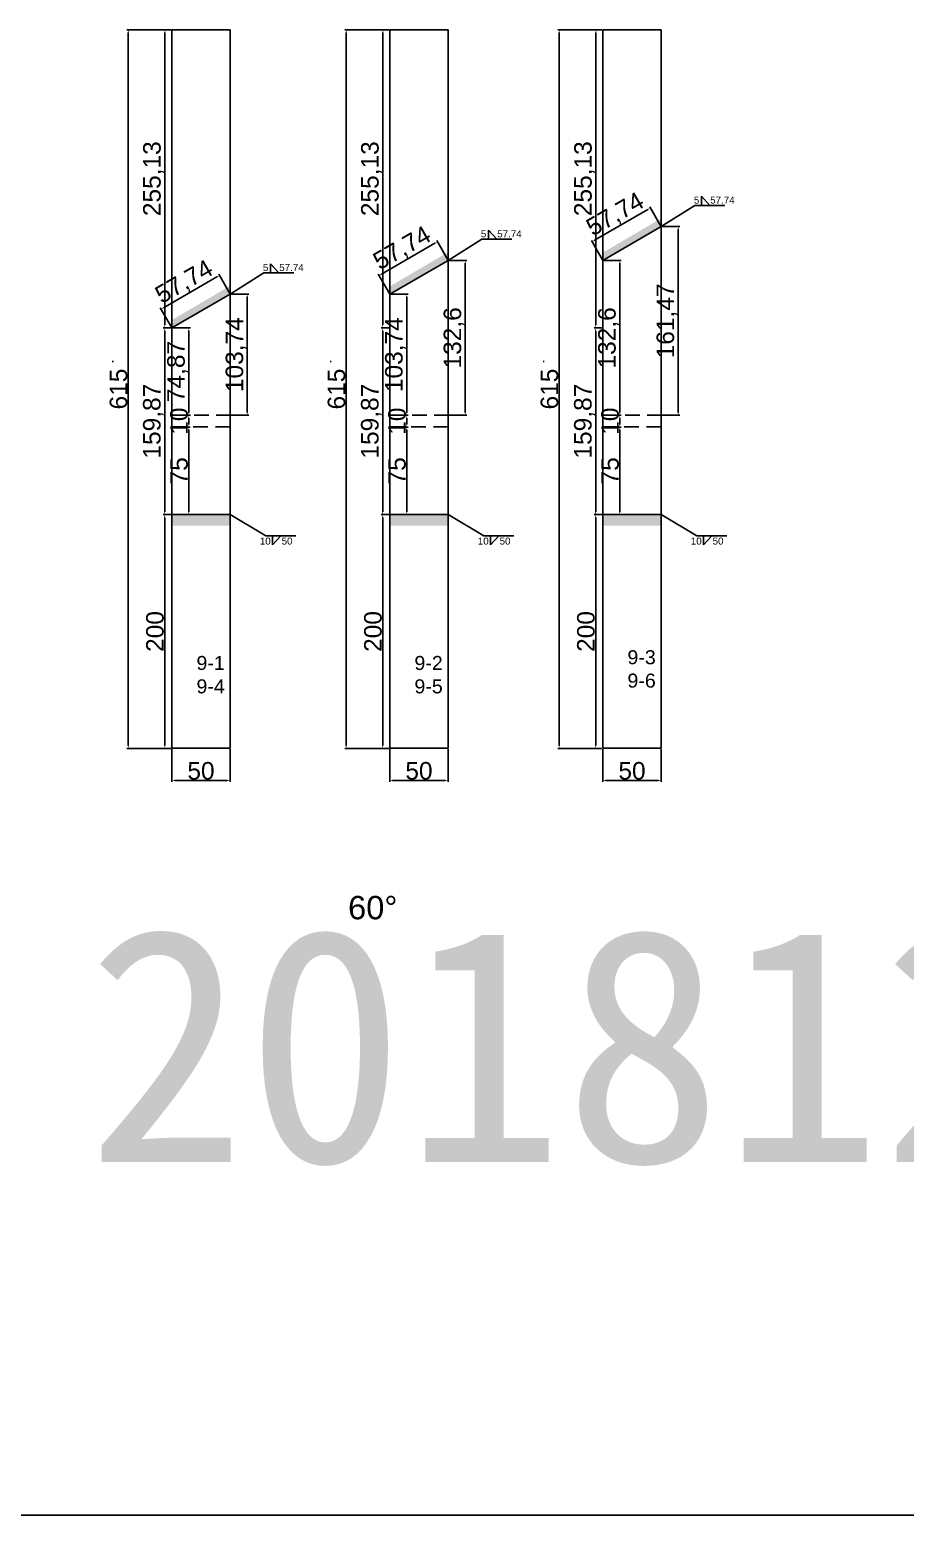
# Model space of a CAD drawing. Header units: millimetres. Extents: x 9380 to 24185, y -971 to 4358.
# Drawn here: x 16721 to 17471, y -971 to 300 of the extents above; entities that cross this region are included whole.
import ezdxf

# ---------------------------------------------------------------- set-up
doc = ezdxf.new("R2010")
doc.units = ezdxf.units.MM
doc.linetypes.add('DASHED', pattern=[19.05, 12.7, -6.35])
for name, color, linetype in [('尺寸标注', 6, 'Continuous'), ('标号', 4, 'Continuous'), ('焊缝', 250, 'Continuous')]:
    doc.layers.add(name, color=color, linetype=linetype)
doc.styles.get("Standard").update_dxf_attribs({"font": 'arial.ttf'})
doc.dimstyles.new('ISO-25-JHF', dxfattribs={"dimtxt": 15, "dimasz": 2.5, "dimexe": 1.25, "dimexo": 0.625, "dimtad": 1, "dimtxsty": 'Standard', "dimcen": 2.5, "dimadec": 0, "dimazin": 0, "dimtfac": 1, "dimtmove": 0, "dimatfit": 3, "dimfxl": 1, "dimarcsym": 0})

# ---------------------------------------------------------------- blocks, each defined once
blk = doc.blocks.new('*D843')
at = {"layer": 'Defpoints', "color": 0, "transparency": 16777216}
for p in [(16842.9, -315.1), (16892.9, -315.1), (16892.9, -342.7)]:
    blk.add_point(p, dxfattribs=at)
at = {"layer": '尺寸标注', "color": 0, "lineweight": -2, "transparency": 16777216}
for p, q in [((16842.9, -315.7), (16842.9, -343.9)), ((16892.9, -315.7), (16892.9, -343.9)), ((16845.4, -342.7), (16890.4, -342.7))]:
    blk.add_line(p, q, dxfattribs=at)
at = {"layer": '尺寸标注', "color": 0, "transparency": 16777216}
for points in [[(16845.4, -342.2), (16845.4, -343.1), (16842.9, -342.7)], [(16890.4, -342.2), (16890.4, -343.1), (16892.9, -342.7)]]:
    blk.add_solid(points, dxfattribs=at)
at = {"layer": '尺寸标注', "color": 0, "transparency": 16777216, "insert": (16867.9, -334.4), "char_height": 15, "attachment_point": 5}
blk.add_mtext('50', dxfattribs=at)
blk = doc.blocks.new('*D844')
at = {"layer": 'Defpoints', "color": 0, "transparency": 16777216}
for p in [(16842.2, -30.1), (16857.5, -30.1), (16842.2, -40.1)]:
    blk.add_point(p, dxfattribs=at)
at = {"layer": '尺寸标注', "color": 0, "lineweight": -2, "transparency": 16777216}
for p, q in [((16842.8, -30.1), (16858.7, -30.1)), ((16857.5, -37.6), (16857.5, -32.6)), ((16842.8, -40.1), (16858.7, -40.1))]:
    blk.add_line(p, q, dxfattribs=at)
at = {"layer": '尺寸标注', "color": 0, "transparency": 16777216}
for points in [[(16857.1, -32.6), (16857.9, -32.6), (16857.5, -30.1)], [(16857.1, -37.6), (16857.9, -37.6), (16857.5, -40.1)]]:
    blk.add_solid(points, dxfattribs=at)
at = {"layer": '尺寸标注', "color": 0, "transparency": 16777216, "insert": (16849.2, -35.1), "char_height": 15, "attachment_point": 5, "rotation": 90}
blk.add_mtext('10', dxfattribs=at)
blk = doc.blocks.new('*D845')
at = {"layer": 'Defpoints', "color": 0, "transparency": 16777216}
for p in [(16836.9, 44.8), (16842.9, 44.8), (16842.9, -115.1)]:
    blk.add_point(p, dxfattribs=at)
at = {"layer": '尺寸标注', "color": 0, "lineweight": -2, "transparency": 16777216}
for p, q in [((16842.3, 44.8), (16835.6, 44.8)), ((16836.9, -112.6), (16836.9, 42.3)), ((16842.3, -115.1), (16835.6, -115.1))]:
    blk.add_line(p, q, dxfattribs=at)
at = {"layer": '尺寸标注', "color": 0, "transparency": 16777216}
for points in [[(16836.5, 42.3), (16837.3, 42.3), (16836.9, 44.8)], [(16836.5, -112.6), (16837.3, -112.6), (16836.9, -115.1)]]:
    blk.add_solid(points, dxfattribs=at)
at = {"layer": '尺寸标注', "color": 0, "transparency": 16777216, "insert": (16827.2, -35.1), "char_height": 15, "attachment_point": 5, "rotation": 90}
blk.add_mtext('159,87', dxfattribs=at)
blk = doc.blocks.new('*D846')
at = {"layer": 'Defpoints', "color": 0, "transparency": 16777216}
for p in [(16805.7, 299.9), (16842.9, 299.9), (16842.9, -315.1)]:
    blk.add_point(p, dxfattribs=at)
at = {"layer": '尺寸标注', "color": 0, "lineweight": -2, "transparency": 16777216}
for p, q in [((16842.3, 299.9), (16804.4, 299.9)), ((16805.7, -312.6), (16805.7, 297.4)), ((16842.3, -315.1), (16804.4, -315.1))]:
    blk.add_line(p, q, dxfattribs=at)
at = {"layer": '尺寸标注', "color": 0, "transparency": 16777216}
for points in [[(16805.2, 297.4), (16806.1, 297.4), (16805.7, 299.9)], [(16805.2, -312.6), (16806.1, -312.6), (16805.7, -315.1)]]:
    blk.add_solid(points, dxfattribs=at)
at = {"layer": '尺寸标注', "color": 0, "transparency": 16777216, "insert": (16797.4, -7.6), "char_height": 15, "attachment_point": 5, "rotation": 90}
blk.add_mtext('615', dxfattribs=at)
blk = doc.blocks.new('*D847')
at = {"layer": 'Defpoints', "color": 0, "transparency": 16777216}
for p in [(16883.8, 89.5), (16892.9, 73.7), (16842.9, 44.8)]:
    blk.add_point(p, dxfattribs=at)
at = {"layer": '尺寸标注', "color": 0, "lineweight": -2, "transparency": 16777216}
for p, q in [((16892.6, 74.2), (16883.1, 90.6)), ((16835.9, 61.9), (16881.6, 88.3)), ((16842.6, 45.3), (16833.1, 61.8))]:
    blk.add_line(p, q, dxfattribs=at)
at = {"layer": '尺寸标注', "color": 0, "transparency": 16777216}
for points in [[(16881.4, 88.7), (16881.8, 87.9), (16883.8, 89.5)], [(16835.7, 62.3), (16836.1, 61.6), (16833.8, 60.7)]]:
    blk.add_solid(points, dxfattribs=at)
at = {"layer": '尺寸标注', "color": 0, "transparency": 16777216, "insert": (16853.9, 83.4), "char_height": 15, "attachment_point": 5, "rotation": 30}
blk.add_mtext('57,74', dxfattribs=at)
blk = doc.blocks.new('*D848')
at = {"layer": 'Defpoints', "color": 0, "transparency": 16777216}
for p in [(16842.9, 299.9), (16836.9, 44.8), (16842.8, 44.8)]:
    blk.add_point(p, dxfattribs=at)
at = {"layer": '尺寸标注', "color": 0, "lineweight": -2, "transparency": 16777216}
for p, q in [((16842.3, 299.9), (16835.8, 299.9)), ((16837, 297.4), (16836.9, 47.3)), ((16842.1, 44.8), (16835.6, 44.8))]:
    blk.add_line(p, q, dxfattribs=at)
at = {"layer": '尺寸标注', "color": 0, "transparency": 16777216}
for points in [[(16836.6, 297.4), (16837.5, 297.4), (16837, 299.9)], [(16836.5, 47.3), (16837.3, 47.3), (16836.9, 44.8)]]:
    blk.add_solid(points, dxfattribs=at)
at = {"layer": '尺寸标注', "color": 0, "transparency": 16777216, "insert": (16827.3, 172.4), "char_height": 15, "attachment_point": 5, "rotation": 89.9634}
blk.add_mtext('255,13', dxfattribs=at)
blk = doc.blocks.new('*D849')
at = {"layer": 'Defpoints', "color": 0, "transparency": 16777216}
for p in [(16842.9, -115.1), (16836.9, -315.1), (16842.9, -315.1)]:
    blk.add_point(p, dxfattribs=at)
at = {"layer": '尺寸标注', "color": 0, "lineweight": -2, "transparency": 16777216}
for p, q in [((16842.3, -115.1), (16835.6, -115.1)), ((16836.9, -117.6), (16836.9, -312.6)), ((16842.3, -315.1), (16835.6, -315.1))]:
    blk.add_line(p, q, dxfattribs=at)
at = {"layer": '尺寸标注', "color": 0, "transparency": 16777216}
for points in [[(16836.5, -117.6), (16837.3, -117.6), (16836.9, -115.1)], [(16836.5, -312.6), (16837.3, -312.6), (16836.9, -315.1)]]:
    blk.add_solid(points, dxfattribs=at)
at = {"layer": '尺寸标注', "color": 0, "transparency": 16777216, "insert": (16828.6, -215.1), "char_height": 15, "attachment_point": 5, "rotation": 90}
blk.add_mtext('200', dxfattribs=at)
blk = doc.blocks.new('*D853')
at = {"layer": 'Defpoints', "color": 0, "transparency": 16777216}
for p in [(16842.9, 44.8), (16857.5, 44.8), (16842.9, -30.1)]:
    blk.add_point(p, dxfattribs=at)
at = {"layer": '尺寸标注', "color": 0, "lineweight": -2, "transparency": 16777216}
for p, q in [((16843.5, 44.8), (16858.8, 44.8)), ((16857.5, -27.6), (16857.5, 42.3)), ((16843.5, -30.1), (16858.8, -30.1))]:
    blk.add_line(p, q, dxfattribs=at)
at = {"layer": '尺寸标注', "color": 0, "transparency": 16777216}
for points in [[(16857.1, 42.3), (16857.9, 42.3), (16857.5, 44.8)], [(16857.1, -27.6), (16857.9, -27.6), (16857.5, -30.1)]]:
    blk.add_solid(points, dxfattribs=at)
at = {"layer": '尺寸标注', "color": 0, "transparency": 16777216, "insert": (16847.9, 7.4), "char_height": 15, "attachment_point": 5, "rotation": 90}
blk.add_mtext('74,87', dxfattribs=at)
blk = doc.blocks.new('*D854')
at = {"layer": 'Defpoints', "color": 0, "transparency": 16777216}
for p in [(16892.9, 73.7), (16907.5, 73.7), (16892.9, -30.1)]:
    blk.add_point(p, dxfattribs=at)
at = {"layer": '尺寸标注', "color": 0, "lineweight": -2, "transparency": 16777216}
for p, q in [((16893.5, 73.7), (16908.8, 73.7)), ((16907.5, -27.6), (16907.5, 71.2)), ((16893.5, -30.1), (16908.8, -30.1))]:
    blk.add_line(p, q, dxfattribs=at)
at = {"layer": '尺寸标注', "color": 0, "transparency": 16777216}
for points in [[(16907.1, 71.2), (16907.9, 71.2), (16907.5, 73.7)], [(16907.1, -27.6), (16907.9, -27.6), (16907.5, -30.1)]]:
    blk.add_solid(points, dxfattribs=at)
at = {"layer": '尺寸标注', "color": 0, "transparency": 16777216, "insert": (16897.9, 21.8), "char_height": 15, "attachment_point": 5, "rotation": 90}
blk.add_mtext('103,74', dxfattribs=at)
blk = doc.blocks.new('*D857')
at = {"layer": 'Defpoints', "color": 0, "transparency": 16777216}
for p in [(16842.2, -40.1), (16857.5, -40.1), (16842.2, -115.1)]:
    blk.add_point(p, dxfattribs=at)
at = {"layer": '尺寸标注', "color": 0, "lineweight": -2, "transparency": 16777216}
for p, q in [((16842.8, -40.1), (16858.7, -40.1)), ((16857.5, -112.6), (16857.5, -42.6)), ((16842.8, -115.1), (16858.7, -115.1))]:
    blk.add_line(p, q, dxfattribs=at)
at = {"layer": '尺寸标注', "color": 0, "transparency": 16777216}
for points in [[(16857.1, -42.6), (16857.9, -42.6), (16857.5, -40.1)], [(16857.1, -112.6), (16857.9, -112.6), (16857.5, -115.1)]]:
    blk.add_solid(points, dxfattribs=at)
at = {"layer": '尺寸标注', "color": 0, "transparency": 16777216, "insert": (16849.2, -77.6), "char_height": 15, "attachment_point": 5, "rotation": 90}
blk.add_mtext('75', dxfattribs=at)
blk = doc.blocks.new('*D858')
at = {"layer": 'Defpoints', "color": 0, "transparency": 16777216}
for p in [(17029.4, -315.1), (17079.4, -315.1), (17079.4, -342.7)]:
    blk.add_point(p, dxfattribs=at)
at = {"layer": '尺寸标注', "color": 0, "lineweight": -2, "transparency": 16777216}
for p, q in [((17029.4, -315.7), (17029.4, -343.9)), ((17079.4, -315.7), (17079.4, -343.9)), ((17031.9, -342.7), (17076.9, -342.7))]:
    blk.add_line(p, q, dxfattribs=at)
at = {"layer": '尺寸标注', "color": 0, "transparency": 16777216}
for points in [[(17031.9, -342.2), (17031.9, -343.1), (17029.4, -342.7)], [(17076.9, -342.2), (17076.9, -343.1), (17079.4, -342.7)]]:
    blk.add_solid(points, dxfattribs=at)
at = {"layer": '尺寸标注', "color": 0, "transparency": 16777216, "insert": (17054.4, -334.4), "char_height": 15, "attachment_point": 5}
blk.add_mtext('50', dxfattribs=at)
blk = doc.blocks.new('*D859')
at = {"layer": 'Defpoints', "color": 0, "transparency": 16777216}
for p in [(17028.7, -30.1), (17044, -30.1), (17028.7, -40.1)]:
    blk.add_point(p, dxfattribs=at)
at = {"layer": '尺寸标注', "color": 0, "lineweight": -2, "transparency": 16777216}
for p, q in [((17029.3, -30.1), (17045.2, -30.1)), ((17044, -37.6), (17044, -32.6)), ((17029.3, -40.1), (17045.2, -40.1))]:
    blk.add_line(p, q, dxfattribs=at)
at = {"layer": '尺寸标注', "color": 0, "transparency": 16777216}
for points in [[(17043.6, -32.6), (17044.4, -32.6), (17044, -30.1)], [(17043.6, -37.6), (17044.4, -37.6), (17044, -40.1)]]:
    blk.add_solid(points, dxfattribs=at)
at = {"layer": '尺寸标注', "color": 0, "transparency": 16777216, "insert": (17035.7, -35.1), "char_height": 15, "attachment_point": 5, "rotation": 90}
blk.add_mtext('10', dxfattribs=at)
blk = doc.blocks.new('*D860')
at = {"layer": 'Defpoints', "color": 0, "transparency": 16777216}
for p in [(17023.4, 44.8), (17029.4, 44.8), (17029.4, -115.1)]:
    blk.add_point(p, dxfattribs=at)
at = {"layer": '尺寸标注', "color": 0, "lineweight": -2, "transparency": 16777216}
for p, q in [((17028.8, 44.8), (17022.1, 44.8)), ((17023.4, -112.6), (17023.4, 42.3)), ((17028.8, -115.1), (17022.1, -115.1))]:
    blk.add_line(p, q, dxfattribs=at)
at = {"layer": '尺寸标注', "color": 0, "transparency": 16777216}
for points in [[(17023, 42.3), (17023.8, 42.3), (17023.4, 44.8)], [(17023, -112.6), (17023.8, -112.6), (17023.4, -115.1)]]:
    blk.add_solid(points, dxfattribs=at)
at = {"layer": '尺寸标注', "color": 0, "transparency": 16777216, "insert": (17013.7, -35.1), "char_height": 15, "attachment_point": 5, "rotation": 90}
blk.add_mtext('159,87', dxfattribs=at)
blk = doc.blocks.new('*D861')
at = {"layer": 'Defpoints', "color": 0, "transparency": 16777216}
for p in [(16992.2, 299.9), (17029.4, 299.9), (17029.4, -315.1)]:
    blk.add_point(p, dxfattribs=at)
at = {"layer": '尺寸标注', "color": 0, "lineweight": -2, "transparency": 16777216}
for p, q in [((17028.8, 299.9), (16990.9, 299.9)), ((16992.2, -312.6), (16992.2, 297.4)), ((17028.8, -315.1), (16990.9, -315.1))]:
    blk.add_line(p, q, dxfattribs=at)
at = {"layer": '尺寸标注', "color": 0, "transparency": 16777216}
for points in [[(16991.7, 297.4), (16992.6, 297.4), (16992.2, 299.9)], [(16991.7, -312.6), (16992.6, -312.6), (16992.2, -315.1)]]:
    blk.add_solid(points, dxfattribs=at)
at = {"layer": '尺寸标注', "color": 0, "transparency": 16777216, "insert": (16983.9, -7.6), "char_height": 15, "attachment_point": 5, "rotation": 90}
blk.add_mtext('615', dxfattribs=at)
blk = doc.blocks.new('*D862')
at = {"layer": 'Defpoints', "color": 0, "transparency": 16777216}
for p in [(17070.3, 118.4), (17079.4, 102.5), (17029.4, 73.7)]:
    blk.add_point(p, dxfattribs=at)
at = {"layer": '尺寸标注', "color": 0, "lineweight": -2, "transparency": 16777216}
for p, q in [((17022.4, 90.8), (17068.1, 117.2)), ((17079.1, 103.1), (17069.6, 119.5)), ((17029.1, 74.2), (17019.6, 90.6))]:
    blk.add_line(p, q, dxfattribs=at)
at = {"layer": '尺寸标注', "color": 0, "transparency": 16777216}
for points in [[(17067.9, 117.5), (17068.3, 116.8), (17070.3, 118.4)], [(17022.2, 91.2), (17022.6, 90.4), (17020.3, 89.5)]]:
    blk.add_solid(points, dxfattribs=at)
at = {"layer": '尺寸标注', "color": 0, "transparency": 16777216, "insert": (17040.4, 112.3), "char_height": 15, "attachment_point": 5, "rotation": 30}
blk.add_mtext('57,74', dxfattribs=at)
blk = doc.blocks.new('*D863')
at = {"layer": 'Defpoints', "color": 0, "transparency": 16777216}
for p in [(17029.4, 299.9), (17023.4, 44.8), (17029.3, 44.8)]:
    blk.add_point(p, dxfattribs=at)
at = {"layer": '尺寸标注', "color": 0, "lineweight": -2, "transparency": 16777216}
for p, q in [((17028.8, 299.9), (17022.3, 299.9)), ((17023.5, 297.4), (17023.4, 47.3)), ((17028.6, 44.8), (17022.1, 44.8))]:
    blk.add_line(p, q, dxfattribs=at)
at = {"layer": '尺寸标注', "color": 0, "transparency": 16777216}
for points in [[(17023.1, 297.4), (17024, 297.4), (17023.5, 299.9)], [(17023, 47.3), (17023.8, 47.3), (17023.4, 44.8)]]:
    blk.add_solid(points, dxfattribs=at)
at = {"layer": '尺寸标注', "color": 0, "transparency": 16777216, "insert": (17013.8, 172.4), "char_height": 15, "attachment_point": 5, "rotation": 89.9634}
blk.add_mtext('255,13', dxfattribs=at)
blk = doc.blocks.new('*D864')
at = {"layer": 'Defpoints', "color": 0, "transparency": 16777216}
for p in [(17029.4, -115.1), (17023.4, -315.1), (17029.4, -315.1)]:
    blk.add_point(p, dxfattribs=at)
at = {"layer": '尺寸标注', "color": 0, "lineweight": -2, "transparency": 16777216}
for p, q in [((17028.8, -115.1), (17022.1, -115.1)), ((17023.4, -117.6), (17023.4, -312.6)), ((17028.8, -315.1), (17022.1, -315.1))]:
    blk.add_line(p, q, dxfattribs=at)
at = {"layer": '尺寸标注', "color": 0, "transparency": 16777216}
for points in [[(17023, -117.6), (17023.8, -117.6), (17023.4, -115.1)], [(17023, -312.6), (17023.8, -312.6), (17023.4, -315.1)]]:
    blk.add_solid(points, dxfattribs=at)
at = {"layer": '尺寸标注', "color": 0, "transparency": 16777216, "insert": (17015.1, -215.1), "char_height": 15, "attachment_point": 5, "rotation": 90}
blk.add_mtext('200', dxfattribs=at)
blk = doc.blocks.new('*D865')
at = {"layer": 'Defpoints', "color": 0, "transparency": 16777216}
for p in [(17029.4, 73.7), (17044, 73.7), (17029.4, -30.1)]:
    blk.add_point(p, dxfattribs=at)
at = {"layer": '尺寸标注', "color": 0, "lineweight": -2, "transparency": 16777216}
for p, q in [((17030, 73.7), (17045.2, 73.7)), ((17044, -27.6), (17044, 71.2)), ((17030, -30.1), (17045.2, -30.1))]:
    blk.add_line(p, q, dxfattribs=at)
at = {"layer": '尺寸标注', "color": 0, "transparency": 16777216}
for points in [[(17043.6, 71.2), (17044.4, 71.2), (17044, 73.7)], [(17043.6, -27.6), (17044.4, -27.6), (17044, -30.1)]]:
    blk.add_solid(points, dxfattribs=at)
at = {"layer": '尺寸标注', "color": 0, "transparency": 16777216, "insert": (17034.3, 21.8), "char_height": 15, "attachment_point": 5, "rotation": 90}
blk.add_mtext('103,74', dxfattribs=at)
blk = doc.blocks.new('*D866')
at = {"layer": 'Defpoints', "color": 0, "transparency": 16777216}
for p in [(17028.7, -40.1), (17044, -40.1), (17028.7, -115.1)]:
    blk.add_point(p, dxfattribs=at)
at = {"layer": '尺寸标注', "color": 0, "lineweight": -2, "transparency": 16777216}
for p, q in [((17029.3, -40.1), (17045.2, -40.1)), ((17044, -112.6), (17044, -42.6)), ((17029.3, -115.1), (17045.2, -115.1))]:
    blk.add_line(p, q, dxfattribs=at)
at = {"layer": '尺寸标注', "color": 0, "transparency": 16777216}
for points in [[(17043.6, -42.6), (17044.4, -42.6), (17044, -40.1)], [(17043.6, -112.6), (17044.4, -112.6), (17044, -115.1)]]:
    blk.add_solid(points, dxfattribs=at)
at = {"layer": '尺寸标注', "color": 0, "transparency": 16777216, "insert": (17035.7, -77.6), "char_height": 15, "attachment_point": 5, "rotation": 90}
blk.add_mtext('75', dxfattribs=at)
blk = doc.blocks.new('*D867')
at = {"layer": 'Defpoints', "color": 0, "transparency": 16777216}
for p in [(17211.7, -315.1), (17261.7, -315.1), (17261.7, -342.7)]:
    blk.add_point(p, dxfattribs=at)
at = {"layer": '尺寸标注', "color": 0, "lineweight": -2, "transparency": 16777216}
for p, q in [((17211.7, -315.7), (17211.7, -343.9)), ((17261.7, -315.7), (17261.7, -343.9)), ((17214.2, -342.7), (17259.2, -342.7))]:
    blk.add_line(p, q, dxfattribs=at)
at = {"layer": '尺寸标注', "color": 0, "transparency": 16777216}
for points in [[(17214.2, -342.2), (17214.2, -343.1), (17211.7, -342.7)], [(17259.2, -342.2), (17259.2, -343.1), (17261.7, -342.7)]]:
    blk.add_solid(points, dxfattribs=at)
at = {"layer": '尺寸标注', "color": 0, "transparency": 16777216, "insert": (17236.7, -334.4), "char_height": 15, "attachment_point": 5}
blk.add_mtext('50', dxfattribs=at)
blk = doc.blocks.new('*D868')
at = {"layer": 'Defpoints', "color": 0, "transparency": 16777216}
for p in [(17211, -30.1), (17226.2, -30.1), (17211, -40.1)]:
    blk.add_point(p, dxfattribs=at)
at = {"layer": '尺寸标注', "color": 0, "lineweight": -2, "transparency": 16777216}
for p, q in [((17211.6, -30.1), (17227.5, -30.1)), ((17226.2, -37.6), (17226.2, -32.6)), ((17211.6, -40.1), (17227.5, -40.1))]:
    blk.add_line(p, q, dxfattribs=at)
at = {"layer": '尺寸标注', "color": 0, "transparency": 16777216}
for points in [[(17225.8, -32.6), (17226.7, -32.6), (17226.2, -30.1)], [(17225.8, -37.6), (17226.7, -37.6), (17226.2, -40.1)]]:
    blk.add_solid(points, dxfattribs=at)
at = {"layer": '尺寸标注', "color": 0, "transparency": 16777216, "insert": (17218, -35.1), "char_height": 15, "attachment_point": 5, "rotation": 90}
blk.add_mtext('10', dxfattribs=at)
blk = doc.blocks.new('*D869')
at = {"layer": 'Defpoints', "color": 0, "transparency": 16777216}
for p in [(17205.6, 44.8), (17211.7, 44.8), (17211.7, -115.1)]:
    blk.add_point(p, dxfattribs=at)
at = {"layer": '尺寸标注', "color": 0, "lineweight": -2, "transparency": 16777216}
for p, q in [((17211, 44.8), (17204.4, 44.8)), ((17205.6, -112.6), (17205.6, 42.3)), ((17211, -115.1), (17204.4, -115.1))]:
    blk.add_line(p, q, dxfattribs=at)
at = {"layer": '尺寸标注', "color": 0, "transparency": 16777216}
for points in [[(17205.2, 42.3), (17206, 42.3), (17205.6, 44.8)], [(17205.2, -112.6), (17206, -112.6), (17205.6, -115.1)]]:
    blk.add_solid(points, dxfattribs=at)
at = {"layer": '尺寸标注', "color": 0, "transparency": 16777216, "insert": (17196, -35.1), "char_height": 15, "attachment_point": 5, "rotation": 90}
blk.add_mtext('159,87', dxfattribs=at)
blk = doc.blocks.new('*D870')
at = {"layer": 'Defpoints', "color": 0, "transparency": 16777216}
for p in [(17174.4, 299.9), (17211.7, 299.9), (17211.7, -315.1)]:
    blk.add_point(p, dxfattribs=at)
at = {"layer": '尺寸标注', "color": 0, "lineweight": -2, "transparency": 16777216}
for p, q in [((17211, 299.9), (17173.2, 299.9)), ((17174.4, -312.6), (17174.4, 297.4)), ((17211, -315.1), (17173.2, -315.1))]:
    blk.add_line(p, q, dxfattribs=at)
at = {"layer": '尺寸标注', "color": 0, "transparency": 16777216}
for points in [[(17174, 297.4), (17174.8, 297.4), (17174.4, 299.9)], [(17174, -312.6), (17174.8, -312.6), (17174.4, -315.1)]]:
    blk.add_solid(points, dxfattribs=at)
at = {"layer": '尺寸标注', "color": 0, "transparency": 16777216, "insert": (17166.1, -7.6), "char_height": 15, "attachment_point": 5, "rotation": 90}
blk.add_mtext('615', dxfattribs=at)
blk = doc.blocks.new('*D871')
at = {"layer": 'Defpoints', "color": 0, "transparency": 16777216}
for p in [(17252.5, 147.3), (17261.7, 131.4), (17211.7, 102.5)]:
    blk.add_point(p, dxfattribs=at)
at = {"layer": '尺寸标注', "color": 0, "lineweight": -2, "transparency": 16777216}
for p, q in [((17204.7, 119.7), (17250.3, 146)), ((17261.4, 131.9), (17251.9, 148.4)), ((17211.4, 103.1), (17201.9, 119.5))]:
    blk.add_line(p, q, dxfattribs=at)
at = {"layer": '尺寸标注', "color": 0, "transparency": 16777216}
for points in [[(17250.1, 146.4), (17250.5, 145.7), (17252.5, 147.3)], [(17204.5, 120), (17204.9, 119.3), (17202.5, 118.4)]]:
    blk.add_solid(points, dxfattribs=at)
at = {"layer": '尺寸标注', "color": 0, "transparency": 16777216, "insert": (17222.7, 141.2), "char_height": 15, "attachment_point": 5, "rotation": 30}
blk.add_mtext('57,74', dxfattribs=at)
blk = doc.blocks.new('*D872')
at = {"layer": 'Defpoints', "color": 0, "transparency": 16777216}
for p in [(17211.7, 299.9), (17205.6, 44.8), (17211.5, 44.8)]:
    blk.add_point(p, dxfattribs=at)
at = {"layer": '尺寸标注', "color": 0, "lineweight": -2, "transparency": 16777216}
for p, q in [((17211, 299.9), (17204.5, 299.9)), ((17205.8, 297.4), (17205.6, 47.3)), ((17210.9, 44.8), (17204.4, 44.8))]:
    blk.add_line(p, q, dxfattribs=at)
at = {"layer": '尺寸标注', "color": 0, "transparency": 16777216}
for points in [[(17205.4, 297.4), (17206.2, 297.4), (17205.8, 299.9)], [(17205.2, 47.3), (17206.1, 47.3), (17205.6, 44.8)]]:
    blk.add_solid(points, dxfattribs=at)
at = {"layer": '尺寸标注', "color": 0, "transparency": 16777216, "insert": (17196.1, 172.4), "char_height": 15, "attachment_point": 5, "rotation": 89.9634}
blk.add_mtext('255,13', dxfattribs=at)
blk = doc.blocks.new('*D873')
at = {"layer": 'Defpoints', "color": 0, "transparency": 16777216}
for p in [(17211.7, -115.1), (17205.6, -315.1), (17211.7, -315.1)]:
    blk.add_point(p, dxfattribs=at)
at = {"layer": '尺寸标注', "color": 0, "lineweight": -2, "transparency": 16777216}
for p, q in [((17211, -115.1), (17204.4, -115.1)), ((17205.6, -117.6), (17205.6, -312.6)), ((17211, -315.1), (17204.4, -315.1))]:
    blk.add_line(p, q, dxfattribs=at)
at = {"layer": '尺寸标注', "color": 0, "transparency": 16777216}
for points in [[(17205.2, -117.6), (17206, -117.6), (17205.6, -115.1)], [(17205.2, -312.6), (17206, -312.6), (17205.6, -315.1)]]:
    blk.add_solid(points, dxfattribs=at)
at = {"layer": '尺寸标注', "color": 0, "transparency": 16777216, "insert": (17197.3, -215.1), "char_height": 15, "attachment_point": 5, "rotation": 90}
blk.add_mtext('200', dxfattribs=at)
blk = doc.blocks.new('*D874')
at = {"layer": 'Defpoints', "color": 0, "transparency": 16777216}
for p in [(17211, -40.1), (17226.2, -40.1), (17211, -115.1)]:
    blk.add_point(p, dxfattribs=at)
at = {"layer": '尺寸标注', "color": 0, "lineweight": -2, "transparency": 16777216}
for p, q in [((17211.6, -40.1), (17227.5, -40.1)), ((17226.2, -112.6), (17226.2, -42.6)), ((17211.6, -115.1), (17227.5, -115.1))]:
    blk.add_line(p, q, dxfattribs=at)
at = {"layer": '尺寸标注', "color": 0, "transparency": 16777216}
for points in [[(17225.8, -42.6), (17226.7, -42.6), (17226.2, -40.1)], [(17225.8, -112.6), (17226.7, -112.6), (17226.2, -115.1)]]:
    blk.add_solid(points, dxfattribs=at)
at = {"layer": '尺寸标注', "color": 0, "transparency": 16777216, "insert": (17218, -77.6), "char_height": 15, "attachment_point": 5, "rotation": 90}
blk.add_mtext('75', dxfattribs=at)
blk = doc.blocks.new('*D875')
at = {"layer": 'Defpoints', "color": 0, "transparency": 16777216}
for p in [(17211.7, 102.5), (17226.3, 102.5), (17211.7, -30.1)]:
    blk.add_point(p, dxfattribs=at)
at = {"layer": '尺寸标注', "color": 0, "lineweight": -2, "transparency": 16777216}
for p, q in [((17212.3, 102.5), (17227.5, 102.5)), ((17226.3, -27.6), (17226.3, 100)), ((17212.3, -30.1), (17227.5, -30.1))]:
    blk.add_line(p, q, dxfattribs=at)
at = {"layer": '尺寸标注', "color": 0, "transparency": 16777216}
for points in [[(17225.8, 100), (17226.7, 100), (17226.3, 102.5)], [(17225.8, -27.6), (17226.7, -27.6), (17226.3, -30.1)]]:
    blk.add_solid(points, dxfattribs=at)
at = {"layer": '尺寸标注', "color": 0, "transparency": 16777216, "insert": (17216.6, 36.2), "char_height": 15, "attachment_point": 5, "rotation": 90}
blk.add_mtext('132,6', dxfattribs=at)
blk = doc.blocks.new('*D876')
at = {"layer": 'Defpoints', "color": 0, "transparency": 16777216}
for p in [(17261.7, 131.4), (17276.3, 131.4), (17261.7, -30.1)]:
    blk.add_point(p, dxfattribs=at)
at = {"layer": '尺寸标注', "color": 0, "lineweight": -2, "transparency": 16777216}
for p, q in [((17262.3, 131.4), (17277.5, 131.4)), ((17276.3, -27.6), (17276.3, 128.9)), ((17262.3, -30.1), (17277.5, -30.1))]:
    blk.add_line(p, q, dxfattribs=at)
at = {"layer": '尺寸标注', "color": 0, "transparency": 16777216}
for points in [[(17275.8, 128.9), (17276.7, 128.9), (17276.3, 131.4)], [(17275.8, -27.6), (17276.7, -27.6), (17276.3, -30.1)]]:
    blk.add_solid(points, dxfattribs=at)
at = {"layer": '尺寸标注', "color": 0, "transparency": 16777216, "insert": (17266.6, 50.7), "char_height": 15, "attachment_point": 5, "rotation": 90}
blk.add_mtext('161,47', dxfattribs=at)
blk = doc.blocks.new('*D877')
at = {"layer": 'Defpoints', "color": 0, "transparency": 16777216}
for p in [(17079.4, 102.5), (17094, 102.5), (17079.4, -30.1)]:
    blk.add_point(p, dxfattribs=at)
at = {"layer": '尺寸标注', "color": 0, "lineweight": -2, "transparency": 16777216}
for p, q in [((17080, 102.5), (17095.3, 102.5)), ((17094, -27.6), (17094, 100)), ((17080, -30.1), (17095.3, -30.1))]:
    blk.add_line(p, q, dxfattribs=at)
at = {"layer": '尺寸标注', "color": 0, "transparency": 16777216}
for points in [[(17093.6, 100), (17094.4, 100), (17094, 102.5)], [(17093.6, -27.6), (17094.4, -27.6), (17094, -30.1)]]:
    blk.add_solid(points, dxfattribs=at)
at = {"layer": '尺寸标注', "color": 0, "transparency": 16777216, "insert": (17084.4, 36.2), "char_height": 15, "attachment_point": 5, "rotation": 90}
blk.add_mtext('132,6', dxfattribs=at)

msp = doc.modelspace()

# ---------------------------------------------------------------- hatches: boundary and pattern name
at = {"layer": '焊缝'}
h = msp.add_hatch(color=250, dxfattribs=at)
h.dxf.hatch_style = 1
h.paths.add_polyline_path([(17211.668, 109.127), (17211.668, 102.529), (17261.668, 131.397), (17261.668, 138.467)])
h = msp.add_hatch(color=250, dxfattribs=at)
h.dxf.hatch_style = 1
h.paths.add_polyline_path([(17029.42, 80.259), (17029.42, 73.662), (17079.42, 102.529), (17079.42, 109.599)])
h = msp.add_hatch(color=250, dxfattribs=at)
h.dxf.hatch_style = 1
h.paths.add_polyline_path([(16842.921, 51.392), (16842.921, 44.794), (16892.921, 73.662), (16892.921, 80.732)])
h = msp.add_hatch(color=250, dxfattribs=at)
h.dxf.hatch_style = 1
h.paths.add_polyline_path([(16842.921, -114.643), (16842.921, -124.643), (16892.921, -124.643), (16892.921, -115.073)])
h = msp.add_hatch(color=250, dxfattribs=at)
h.dxf.hatch_style = 1
h.paths.add_polyline_path([(17029.42, -114.643), (17029.42, -124.643), (17079.42, -124.643), (17079.42, -115.073)])
h = msp.add_hatch(color=250, dxfattribs=at)
h.dxf.hatch_style = 1
h.paths.add_polyline_path([(17211.668, -114.643), (17211.668, -124.643), (17261.668, -124.643), (17261.668, -115.073)])

# ---------------------------------------------------------------- linework, layer by layer
for p, q in [((16842.921, -315.073), (16842.921, 299.927)), ((16892.921, 299.927), (16842.921, 299.927)), ((16892.921, -315.073), (16892.921, 299.927)), ((17029.42, -315.073), (17029.42, 299.927)), ((17079.42, 299.927), (17029.42, 299.927)), ((17079.42, -315.073), (17079.42, 299.927)), ((17211.668, -315.073), (17211.668, 299.927)), ((17261.668, 299.927), (17211.668, 299.927)), ((17261.668, -315.073), (17261.668, 299.927)), ((17211.668, 102.529), (17261.668, 131.397)), ((17029.42, 73.662), (17079.42, 102.529)), ((16842.921, 44.794), (16892.921, 73.662)), ((16892.921, -115.073), (16842.921, -115.073)), ((17079.42, -115.073), (17029.42, -115.073)), ((17261.668, -115.073), (17211.668, -115.073)), ((16892.921, -315.073), (16842.921, -315.073)), ((17079.42, -315.073), (17029.42, -315.073)), ((17261.668, -315.073), (17211.668, -315.073)), ((14772.062, -971.491), (24184.578, -971.491))]:
    msp.add_line(p, q)
at = {"linetype": 'DASHED'}
for p, q in [((16842.921, -30.073), (16892.921, -30.073)), ((17029.42, -30.073), (17079.42, -30.073)), ((17211.668, -30.073), (17261.668, -30.073)), ((16892.921, -40.073), (16842.921, -40.073)), ((17079.42, -40.073), (17029.42, -40.073)), ((17261.668, -40.073), (17211.668, -40.073))]:
    msp.add_line(p, q, dxfattribs=at)
at = {"layer": '尺寸标注'}
for p, q in [((17296.075, 149.587), (17296.075, 157.351)), ((17296.075, 157.351), (17303.306, 149.587)), ((17261.668, 131.397), (17290.425, 149.587)), ((17316.188, 149.587), (17290.425, 149.587)), ((17113.828, 120.719), (17113.828, 128.484)), ((17113.828, 128.484), (17121.059, 120.719)), ((17079.42, 102.529), (17108.178, 120.719)), ((17133.941, 120.719), (17108.178, 120.719)), ((16892.921, 73.662), (16921.679, 91.852)), ((16947.441, 91.852), (16921.679, 91.852)), ((16927.328, 91.852), (16927.328, 99.616)), ((16927.328, 99.616), (16934.56, 91.852)), ((16792.921, 15.927), (16792.049, 15.927)), ((16979.42, 15.927), (16978.548, 15.927)), ((17161.668, 15.927), (17160.795, 15.927)), ((16892.921, -115.073), (16923.371, -133.263)), ((17079.42, -115.073), (17109.87, -133.263)), ((17261.668, -115.073), (17292.117, -133.263)), ((16949.134, -133.263), (16923.371, -133.263)), ((16929.021, -133.263), (16929.021, -141.028)), ((16929.021, -141.028), (16936.253, -133.263)), ((17135.633, -133.263), (17109.87, -133.263)), ((17115.52, -133.263), (17115.52, -141.028)), ((17115.52, -141.028), (17122.752, -133.263)), ((17317.88, -133.263), (17292.117, -133.263)), ((17297.767, -133.263), (17297.767, -141.028)), ((17297.767, -141.028), (17304.999, -133.263))]:
    msp.add_line(p, q, dxfattribs=at)

# ---------------------------------------------------------------- texts
at = {"attachment_point": 1}
for s, width, insert, char_height in [('{\\fSimSun|b0|i0|c134|p2;20181225  母材Q890-焊材ER120 to 杨师傅}', 5612.78439, (16770.203, -469.239), 200), ('60° ', 70.10425, (16993.745, -441.422), 20)]:
    msp.add_mtext_dynamic_manual_height_columns(s, width=width, gutter_width=12.5, heights=[0], dxfattribs=dict(at, insert=insert, char_height=char_height))
at = {"layer": '尺寸标注', "char_height": 6}
for s, insert, attachment_point in [('5    57.74', (17289.605, 157.104), 1), ('5    57.74', (17107.358, 128.236), 1), ('5    57.74', (16920.858, 99.369), 1), ('10    50', (16918.264, -140.78), 7), ('10    50', (17104.763, -140.78), 7), ('10    50', (17287.011, -140.78), 7)]:
    msp.add_mtext_dynamic_manual_height_columns(s, width=68.30832, gutter_width=12.5, heights=[0], dxfattribs=dict(at, insert=insert, attachment_point=attachment_point))
at = {"layer": '标号', "char_height": 12, "attachment_point": 7}
for s, insert in [('9-1 \\P9-4', (16864.039, -268.225)), ('9-2 \\P9-5', (17050.538, -268.225)), ('9-3\\P9-6 ', (17232.785, -263.295))]:
    msp.add_mtext_dynamic_manual_height_columns(s, width=70.10425, gutter_width=12.5, heights=[0], dxfattribs=dict(at, insert=insert))

# ---------------------------------------------------------------- dimensions: what is measured, and where the dimension line sits
at = {"layer": '尺寸标注'}
for p1, p2, distance, picture, middle in [((16842.921, -315.073), (16842.921, 299.927), 37.259, '*D846', (16797.378, -7.573)), ((16842.921, 299.927), (16842.758, 44.794), -5.871, '*D848', (16827.329, 172.37)), ((17029.42, -315.073), (17029.42, 299.927), 37.259, '*D861', (16983.877, -7.573)), ((17029.42, 299.927), (17029.257, 44.794), -5.871, '*D863', (17013.828, 172.37)), ((17211.668, -315.073), (17211.668, 299.927), 37.259, '*D870', (17166.125, -7.573)), ((17211.668, 299.927), (17211.505, 44.794), -5.871, '*D872', (17196.076, 172.37)), ((17211.668, 102.529), (17261.668, 131.397), 18.338, '*D871', (17222.694, 141.166)), ((17029.4203, 73.6618), (17079.4203, 102.5293), 18.3383, '*D862', (17040.4469, 112.2983)), ((17261.668, -30.073), (17261.668, 131.397), -14.585, '*D876', (17266.614, 50.662)), ((16842.921, 44.794), (16892.921, 73.662), 18.338, '*D847', (16853.948, 83.431)), ((17079.42, -30.073), (17079.42, 102.529), -14.585, '*D877', (17084.366, 36.228)), ((17211.668, -30.073), (17211.668, 102.529), -14.585, '*D875', (17216.614, 36.228)), ((16892.92121, -30.07324), (16892.92121, 73.66179), -14.58525, '*D854', (16897.86714, 21.79427)), ((17029.40112, -30.07324), (17029.40112, 73.66179), -14.58525, '*D865', (17034.34704, 21.79427)), ((16842.921, -115.073), (16842.921, 44.794), 6.034, '*D845', (16827.248, -35.139)), ((16842.921, -30.073), (16842.921, 44.794), -14.585, '*D853', (16847.867, 7.361)), ((17029.42, -115.073), (17029.42, 44.794), 6.034, '*D860', (17013.747, -35.139)), ((17211.668, -115.073), (17211.668, 44.794), 6.034, '*D869', (17195.994, -35.139)), ((16842.921, -115.073), (16842.921, -315.073), -6.034, '*D849', (16828.603, -215.073)), ((17029.42, -115.073), (17029.42, -315.073), -6.034, '*D864', (17015.102, -215.073)), ((17211.668, -115.073), (17211.668, -315.073), -6.034, '*D873', (17197.35, -215.073)), ((16842.921, -315.073), (16892.921, -315.073), -27.59, '*D843', (16867.921, -334.38)), ((17029.42, -315.073), (17079.42, -315.073), -27.59, '*D858', (17054.42, -334.38)), ((17211.668, -315.073), (17261.668, -315.073), -27.59, '*D867', (17236.668, -334.38))]:
    dim = msp.add_aligned_dim(p1=p1, p2=p2, distance=distance, dimstyle='ISO-25-JHF', dxfattribs=at)
    dim.commit()
    dim.dimension.update_dxf_attribs({"geometry": picture, "text_midpoint": middle})
for base, p1, p2, picture, middle in [((16857.487, -30.073), (16842.21, -40.073), (16842.21, -30.073), '*D844', (16857.487, -35.073)), ((17043.986, -30.073), (17028.709, -40.073), (17028.709, -30.073), '*D859', (17043.986, -35.073)), ((17226.234, -30.073), (17210.957, -40.073), (17210.957, -30.073), '*D868', (17226.234, -35.073)), ((16857.487, -40.073), (16842.21, -115.073), (16842.21, -40.073), '*D857', (16857.487, -77.573)), ((17043.986, -40.073), (17028.709, -115.073), (17028.709, -40.073), '*D866', (17043.986, -77.573)), ((17226.234, -40.073), (17210.957, -115.073), (17210.957, -40.073), '*D874', (17226.234, -77.573))]:
    dim = msp.add_linear_dim(base=base, p1=p1, p2=p2, angle=90, dimstyle='ISO-25-JHF', dxfattribs=at)
    dim.commit()
    dim.dimension.update_dxf_attribs({"geometry": picture, "text_midpoint": middle, "dimtype": 161})

doc.saveas('drawing.dxf')
